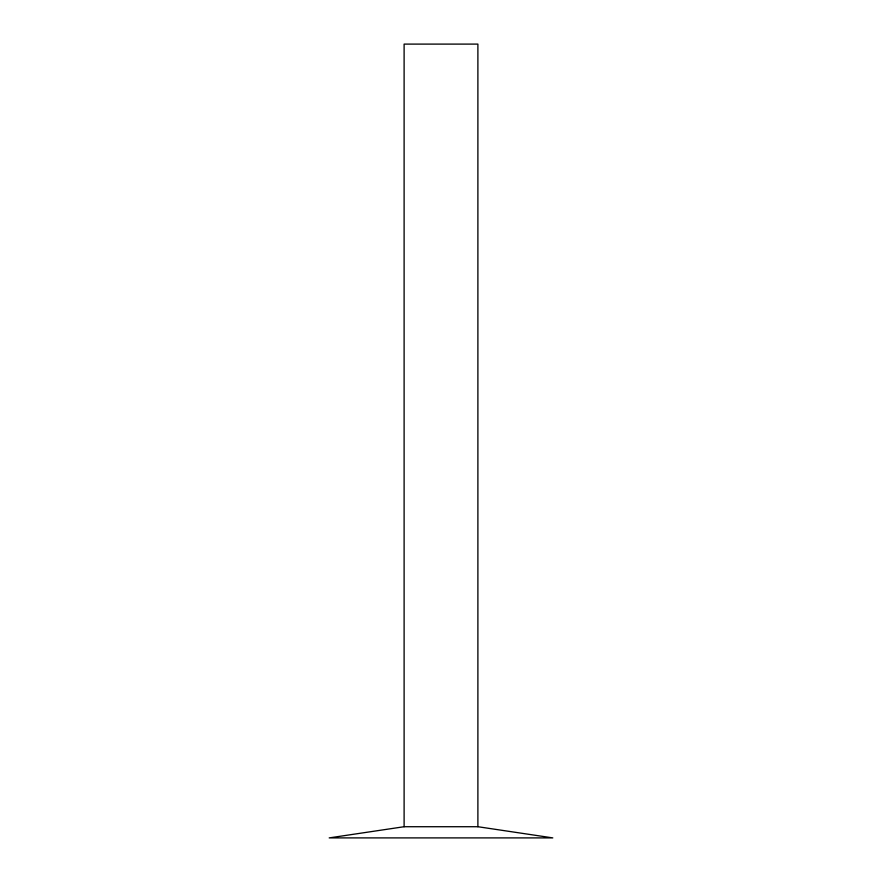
<?xml version="1.0" encoding="UTF-8"?>
<svg xmlns="http://www.w3.org/2000/svg" width="882" height="882" viewBox="0 0 882 882"><rect width="100%" height="100%" fill="white"/><g stroke="black" fill="none" stroke-linecap="round" stroke-linejoin="round"><path stroke-width="1.32" d="M404.11 826.721L329.195 837.9L552.805 837.9L477.89 826.721L404.11 826.721L404.11 44.1L477.89 44.1L477.89 826.721"/></g></svg>
